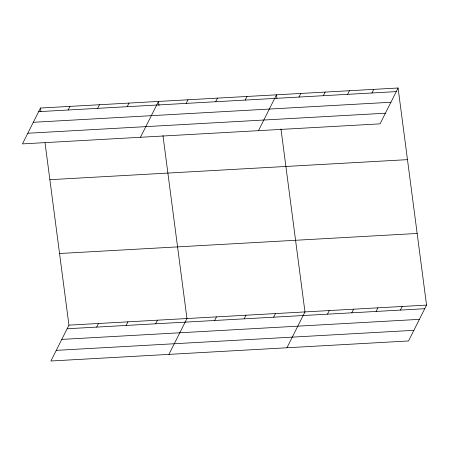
<?xml version="1.0" encoding="UTF-8"?>
<svg xmlns="http://www.w3.org/2000/svg" width="449" height="449" viewBox="0 0 449 449"><rect width="100%" height="100%" fill="white"/><g stroke="black" fill="none" stroke-linecap="round" stroke-linejoin="round"><path stroke-width="0.67" d="M40.477 108.041L22.45 143.893L380.056 123.851L398.083 88.004L40.477 108.041L40.926 111.453M68.164 109.999L69.982 106.391M97.669 108.344L99.487 104.735M127.174 106.694L128.986 103.085M140.458 137.276L158.491 101.429L159.025 105.526M45.04 142.844L68.944 325.149L50.917 360.996L408.523 340.959L426.55 305.107L398.083 88.004M186.178 103.388L187.991 99.779M96.63 327.108L98.449 323.493M215.677 101.732L217.496 98.123M126.135 325.452L127.954 321.843M245.182 100.082L246.995 96.468M155.64 323.796L157.453 320.188M258.467 130.665L276.5 94.818L276.943 98.23M168.925 354.384L186.958 318.537L162.965 135.547M299 97.063L300.813 93.454M323.314 95.704L325.132 92.09M214.644 320.491L216.457 316.882M347.633 94.341L349.451 90.726M244.144 318.841L245.962 315.226M371.952 92.977L373.764 89.368M273.649 317.185L275.462 313.576M286.933 347.773L304.966 311.92L280.973 128.936M327.467 314.171L329.28 310.562M351.786 312.807L353.599 309.198M376.099 311.443L377.918 307.834M400.418 310.079L402.231 306.471M38.665 111.655L396.265 91.613M33.316 122.291L390.916 102.254M27.799 133.252L385.405 113.215M49.873 179.69L407.479 159.648M59.554 253.505L417.155 233.463M68.944 325.149L426.55 305.107M67.131 328.758L424.732 308.721M61.782 339.399L419.383 319.357M56.265 350.36L413.871 330.318"/></g></svg>
